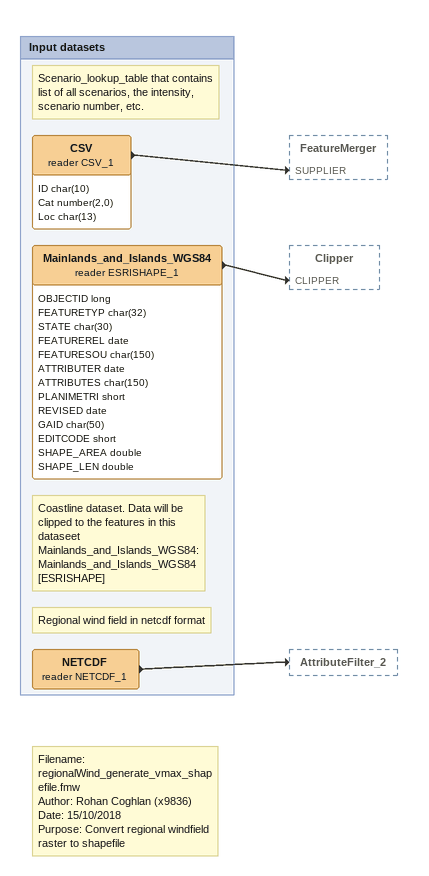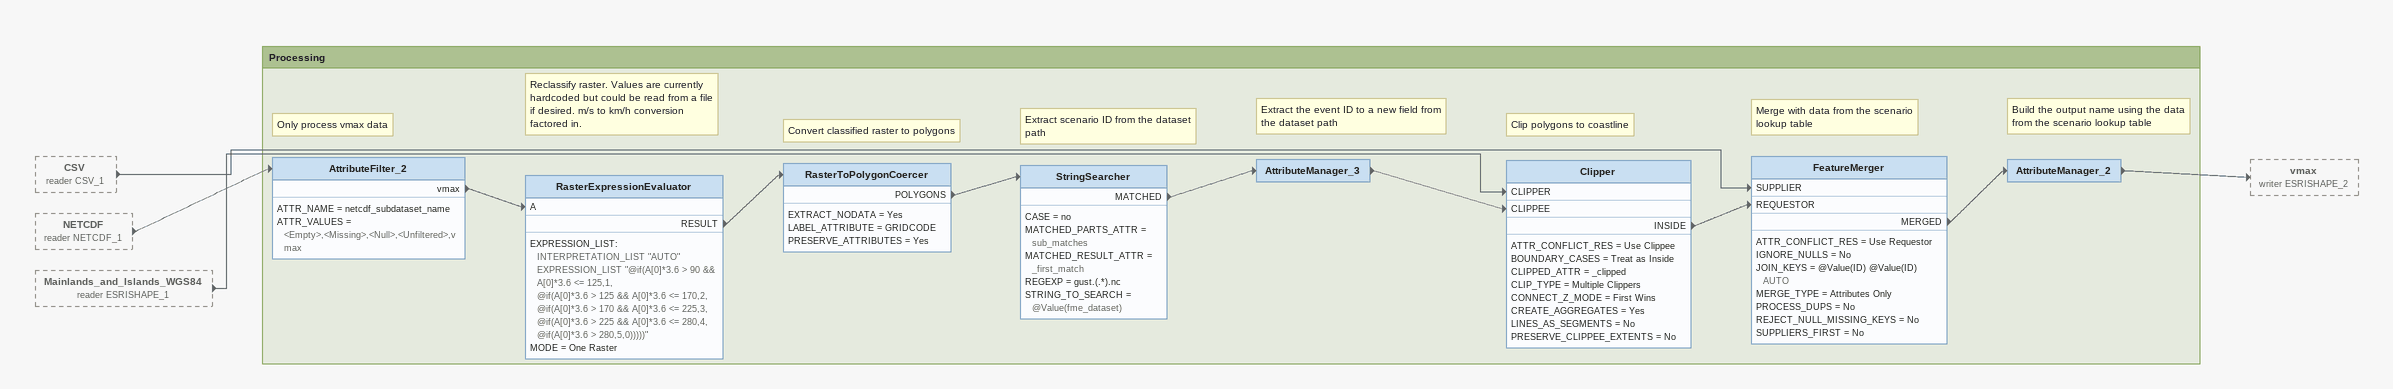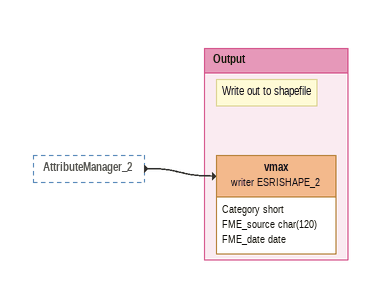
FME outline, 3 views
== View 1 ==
Note: Filename: regionalWind_generate_vmax_shapefile.fmw / Author: Rohan Coghlan (x9836) / Date: 15/10/2018 / Purpose: Convert regional windfield raster to shapefile

Bookmark: Input datasets
Note: Coastline dataset. Data will be clipped to the features in this dataseet / Mainlands_and_Islands_WGS84: Mainlands_and_Islands_WGS84 [ESRISHAPE]
Mainlands_and_Islands_WGS84 (reader ESRISHAPE_1)
    attributes: OBJECTID long, FEATURETYP char(32), STATE char(30), FEATUREREL date, FEATURESOU char(150), ATTRIBUTER date, ATTRIBUTES char(150), PLANIMETRI short, REVISED date, GAID char(50), EDITCODE short, SHAPE_AREA double, SHAPE_LEN double
    -> Clipper [CLIPPER]
Note: Scenario_lookup_table that contains list of all scenarios, the intensity, scenario number, etc.
CSV (reader CSV_1)
    attributes: ID char(10), Cat number(2,0), Loc char(13)
    -> FeatureMerger [SUPPLIER]
Note: Regional wind field in netcdf format
NETCDF (reader NETCDF_1)
    -> AttributeFilter_2

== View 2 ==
CSV (reader CSV_1) [outside]
    -> FeatureMerger [SUPPLIER]
NETCDF (reader NETCDF_1) [outside]
    -> AttributeFilter_2
Mainlands_and_Islands_WGS84 (reader ESRISHAPE_1) [outside]
    -> Clipper [CLIPPER]

Bookmark: Processing
Note: Only process vmax data
AttributeFilter_2
    ATTR_NAME = netcdf_subdataset_name
    ATTR_VALUES = <Empty>,<Missing>,<Null>,<Unfiltered>,vmax
    vmax -> RasterExpressionEvaluator [A]
Note: Reclassify raster. Values are currently hardcoded but could be read from a file if desired. m/s to km/h conversion factored in.
RasterExpressionEvaluator
    EXPRESSION_LIST:
      INTERPRETATION_LIST "AUTO" EXPRESSION_LIST "@if(A[0]*3.6 > 90 && A[0]*3.6 <= 125,1,
      @if(A[0]*3.6 > 125 && A[0]*3.6 <= 170,2,
      @if(A[0]*3.6 > 170 && A[0]*3.6 <= 225,3,
      @if(A[0]*3.6 > 225 && A[0]*3.6 <= 280,4,
      @if(A[0]*3.6 > 280,5,0)))))"
    MODE = One Raster
    RESULT -> RasterToPolygonCoercer
Note: Convert classified raster to polygons
RasterToPolygonCoercer
    EXTRACT_NODATA = Yes
    LABEL_ATTRIBUTE = GRIDCODE
    PRESERVE_ATTRIBUTES = Yes
    POLYGONS -> StringSearcher
Note: Extract scenario ID from the dataset path
StringSearcher
    CASE = no
    MATCHED_PARTS_ATTR = sub_matches
    MATCHED_RESULT_ATTR = _first_match
    REGEXP = gust.(.*).nc
    STRING_TO_SEARCH = @Value(fme_dataset)
    MATCHED -> AttributeManager_3
Note: Extract the event ID to a new field from the dataset path
AttributeManager_3
    -> Clipper [CLIPPEE]
Note: Clip polygons to coastline
Clipper
    ATTR_CONFLICT_RES = Use Clippee
    BOUNDARY_CASES = Treat as Inside
    CLIPPED_ATTR = _clipped
    CLIP_TYPE = Multiple Clippers
    CONNECT_Z_MODE = First Wins
    CREATE_AGGREGATES = Yes
    LINES_AS_SEGMENTS = No
    PRESERVE_CLIPPEE_EXTENTS = No
    INSIDE -> FeatureMerger [REQUESTOR]
Note: Merge with data from the scenario lookup table
FeatureMerger
    ATTR_CONFLICT_RES = Use Requestor
    IGNORE_NULLS = No
    JOIN_KEYS = @Value(ID) @Value(ID) AUTO
    MERGE_TYPE = Attributes Only
    PROCESS_DUPS = No
    REJECT_NULL_MISSING_KEYS = No
    SUPPLIERS_FIRST = No
    MERGED -> AttributeManager_2
Note: Build the output name using the data from the scenario lookup table
AttributeManager_2
    -> vmax (writer ESRISHAPE_2)

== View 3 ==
AttributeManager_2 [outside]
    -> vmax (writer ESRISHAPE_2)

Bookmark: Output
Note: Write out to shapefile
vmax (writer ESRISHAPE_2)
    attributes: Category short, FME_source char(120), FME_date date
